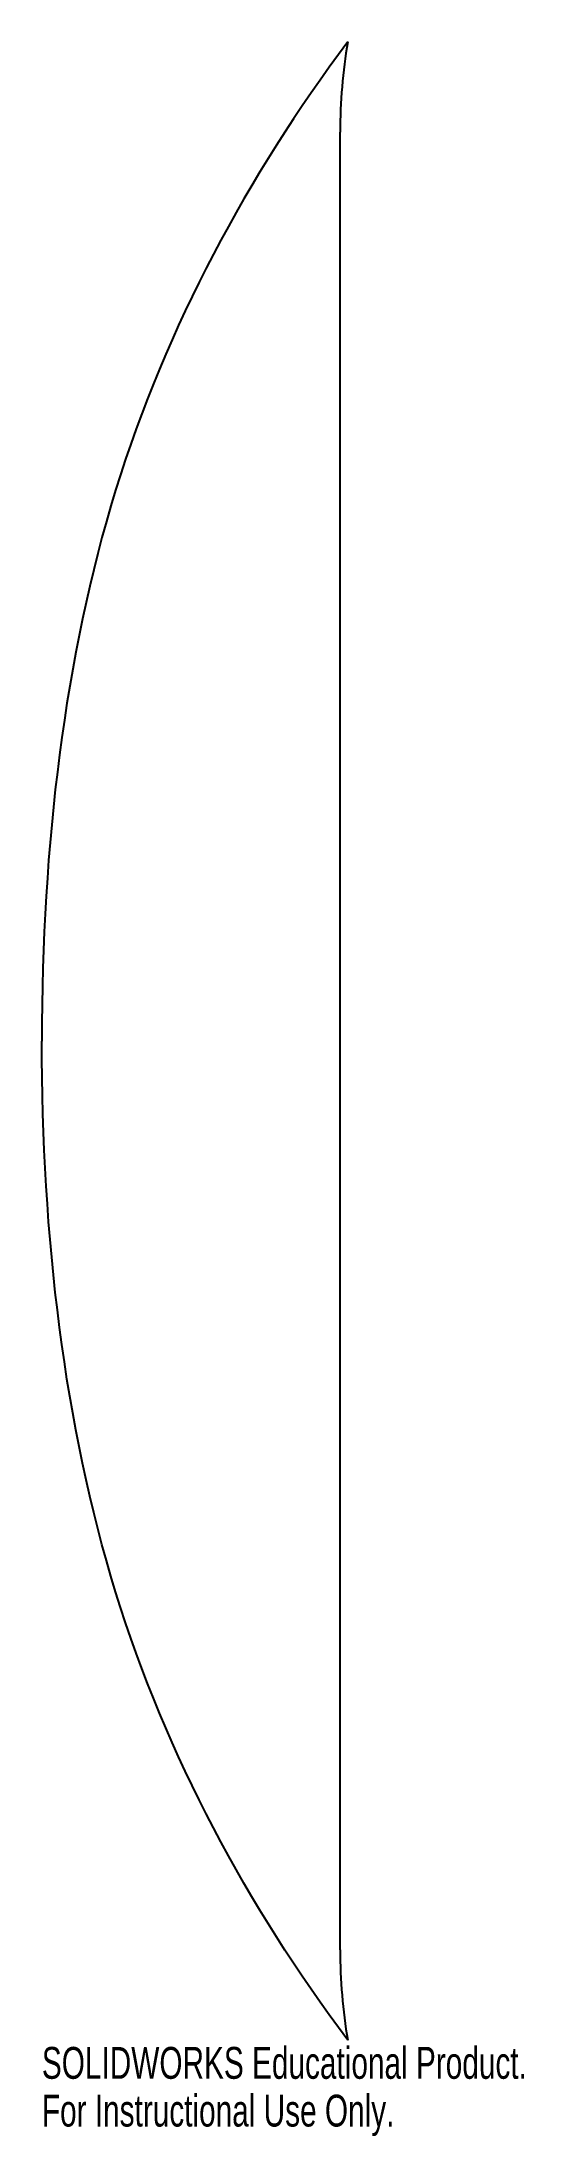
# Model space of a CAD drawing. Header units: millimetres. Extents: x -249 to -176, y -166 to 152.
import ezdxf

# ---------------------------------------------------------------- set-up
doc = ezdxf.new("R2010")
doc.units = ezdxf.units.MM
doc.styles.add('SLDTEXTSTYLE0', font='TXT', dxfattribs={"width": 0.7})

msp = doc.modelspace()

# ---------------------------------------------------------------- linework, layer by layer
at = {"color": 7, "linetype": 'Continuous', "lineweight": 25}
msp.add_line((-204, -138), (-204, 138), dxfattribs=at)
for points in [[(-202.85, 151.7), (-218.03, 131.3), (-230.31, 108.84), (-245.89, 58.41), (-249.31, 29.63), (-249.31, 0)], [(-202.85, -151.7), (-218.03, -131.3), (-230.31, -108.84), (-245.89, -58.41), (-249.31, -29.63), (-249.31, 0)]]:
    msp.add_open_spline(points, degree=3, knots=[0, 0, 0, 0, 0.5, 0.5, 1, 1, 1, 1], dxfattribs=at)
for points in [[(-202.85, 151.7), (-203.61, 147.17), (-204, 142.59), (-204, 138)], [(-204, -138), (-204, -142.59), (-203.61, -147.17), (-202.85, -151.7)]]:
    msp.add_open_spline(points, degree=3, dxfattribs=at)

# ---------------------------------------------------------------- texts
at = {"color": 7, "linetype": 'Continuous', "char_height": 4.8336, "attachment_point": 1, "style": 'SLDTEXTSTYLE0'}
for s, insert in [('SOLIDWORKS Educational Product.', (-249.31, -152.72)), ('For Instructional Use Only.', (-249.31, -159.97))]:
    msp.add_mtext(s, dxfattribs=dict(at, insert=insert))

doc.saveas('drawing.dxf')
